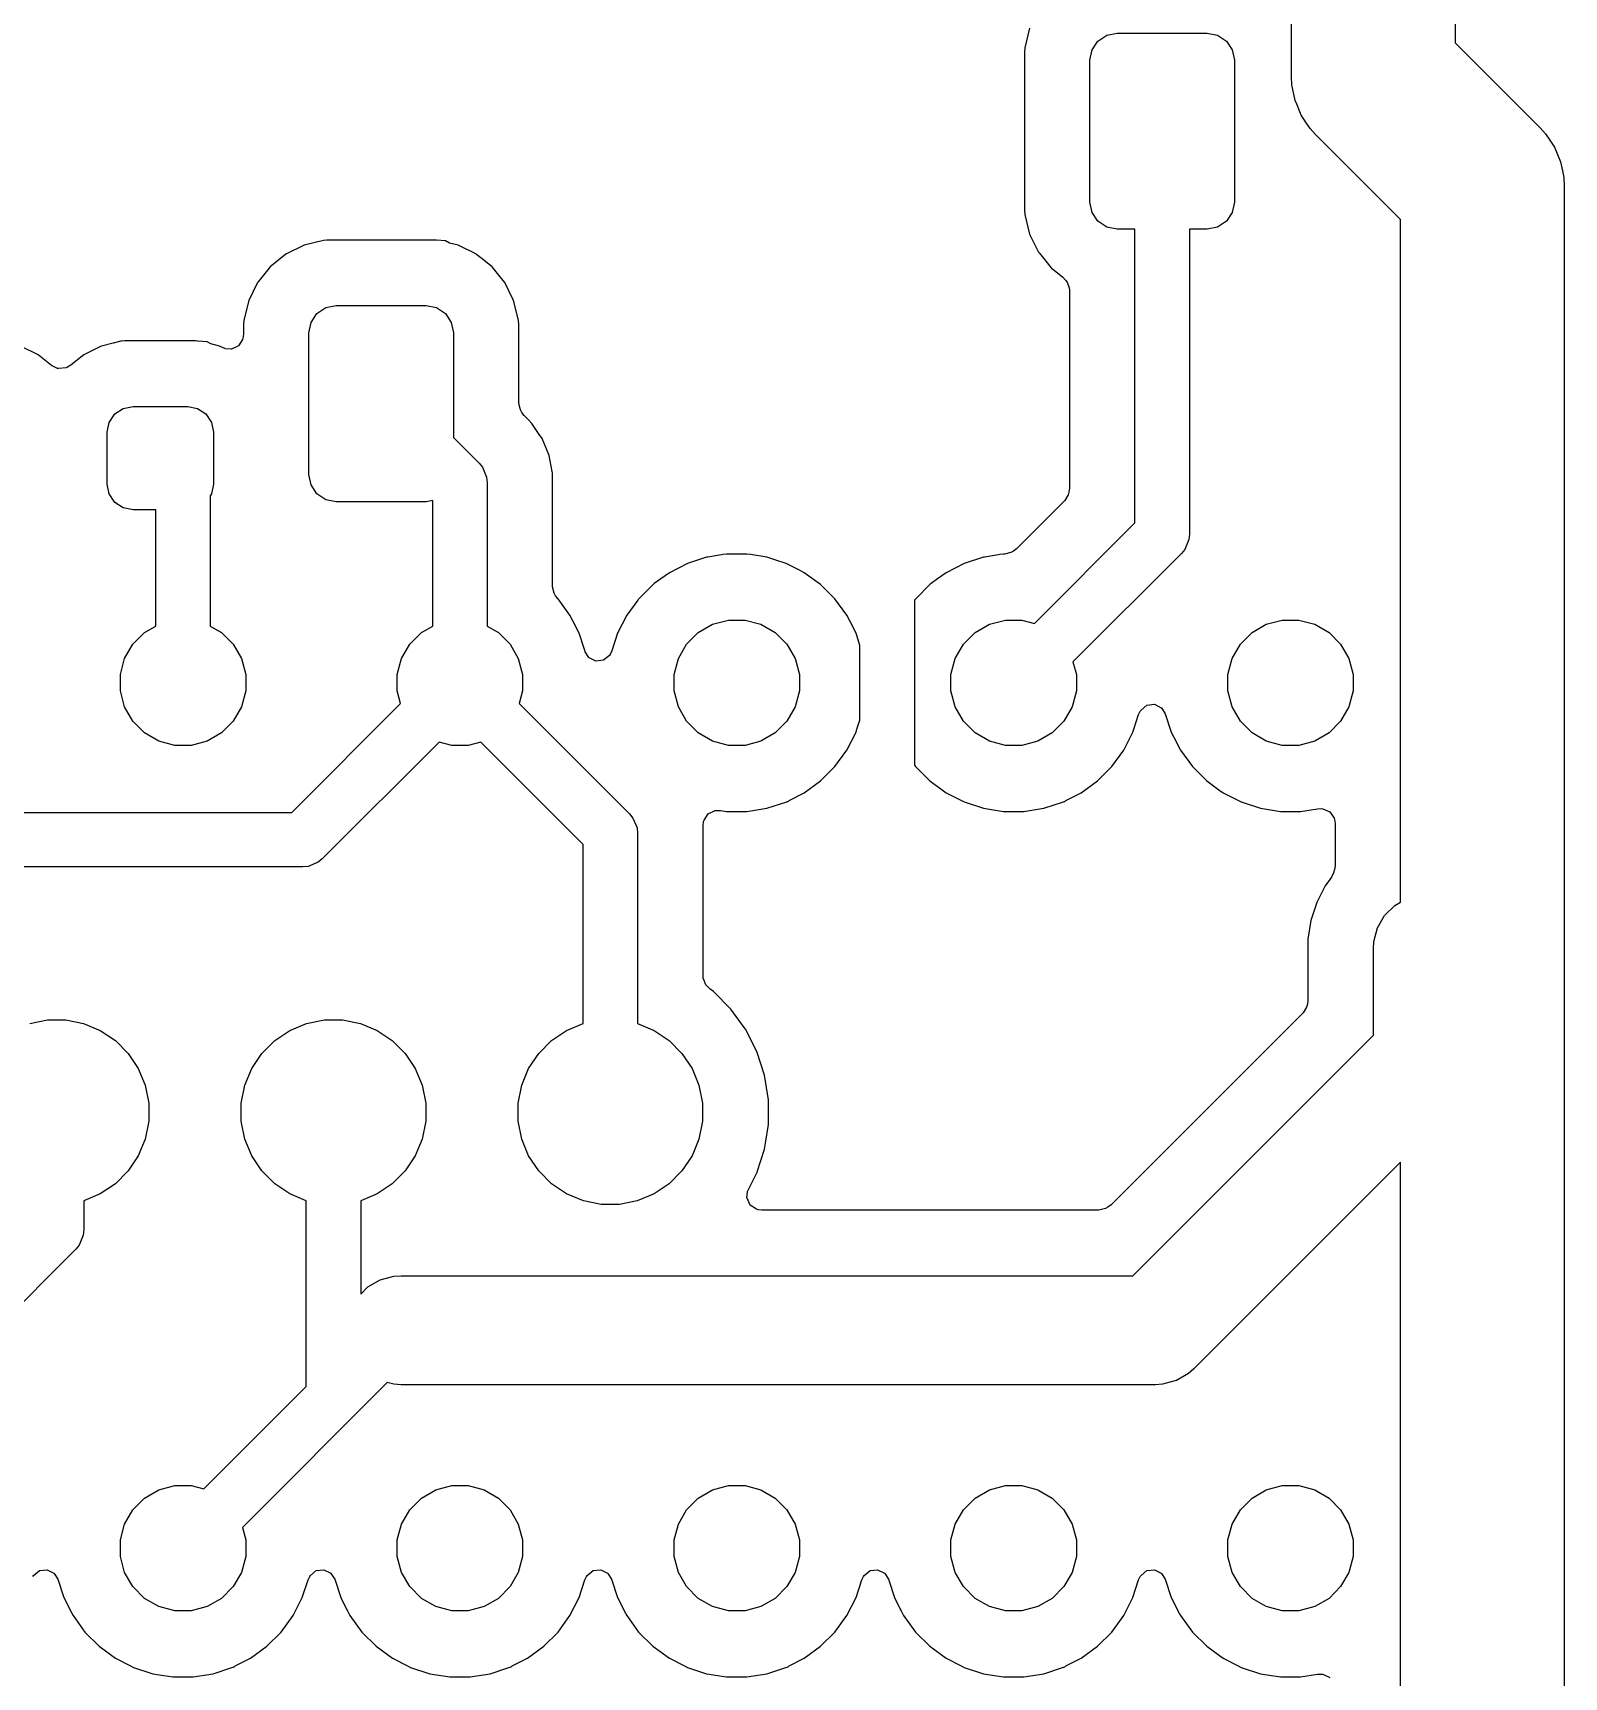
# Model space of a CAD drawing. Header units: inches. Extents: x 1.32 to 5.22, y -7.01 to -1.14.
# Drawn here: x 1.858 to 2.411, y -4.515 to -3.921 of the extents above; entities that cross this region are included whole.
import ezdxf

# ---------------------------------------------------------------- set-up
doc = ezdxf.new("R2010")
doc.units = ezdxf.units.IN
doc.header["$MEASUREMENT"] = 0
doc.layers.add('F.Cu', color=13, linetype='CONTINUOUS', true_color=0xc83434)

msp = doc.modelspace()

# ---------------------------------------------------------------- linework, layer by layer
at = {"layer": 'F.Cu', "linetype": 'CONTINUOUS'}
for p, q in [((2.31299, -3.93701), (2.31299, -3.3315)), ((2.37205, -3.3315), (2.37205, -3.92478)), ((2.21838, -3.91949), (2.21663, -3.92656)), ((2.24091, -3.92734), (2.24304, -3.92414)), ((2.24304, -3.92414), (2.24623, -3.92201)), ((2.24623, -3.92201), (2.25, -3.92126)), ((2.25, -3.92126), (2.28248, -3.92126)), ((2.28248, -3.92126), (2.28625, -3.92201)), ((2.28625, -3.92201), (2.28944, -3.92414)), ((2.28944, -3.92414), (2.29157, -3.92734)), ((2.37205, -3.92478), (2.40277, -3.9555)), ((2.21663, -3.92656), (2.21652, -3.92819)), ((2.21652, -3.92819), (2.21652, -3.98519)), ((2.24016, -3.9311), (2.24091, -3.92734)), ((2.24016, -3.98228), (2.24016, -3.9311)), ((2.29157, -3.92734), (2.29232, -3.9311)), ((2.29232, -3.9311), (2.29232, -3.98228)), ((2.31313, -3.9399), (2.31299, -3.93701)), ((2.31426, -3.94558), (2.31313, -3.9399)), ((2.31485, -3.94699), (2.31426, -3.94558)), ((2.31648, -3.95093), (2.31485, -3.94699)), ((2.31814, -3.95341), (2.31648, -3.95093)), ((2.31969, -3.95574), (2.31814, -3.95341)), ((2.32164, -3.95789), (2.31969, -3.95574)), ((2.35236, -3.98861), (2.32164, -3.95789)), ((2.40277, -3.9555), (2.40471, -3.95765)), ((2.40471, -3.95765), (2.40627, -3.95997)), ((2.40627, -3.95997), (2.40793, -3.96246)), ((2.40793, -3.96246), (2.40877, -3.96448)), ((2.40877, -3.96448), (2.41015, -3.96781)), ((2.41015, -3.96781), (2.41078, -3.971)), ((2.41078, -3.971), (2.41128, -3.97348)), ((2.41128, -3.97348), (2.41142, -3.97638)), ((2.41142, -3.97638), (2.41142, -4.27165)), ((2.24091, -3.98605), (2.24016, -3.98228)), ((2.29232, -3.98228), (2.29157, -3.98605)), ((2.21652, -3.98519), (2.21663, -3.98683)), ((2.21663, -3.98683), (2.21838, -3.9939)), ((2.24304, -3.98924), (2.24091, -3.98605)), ((2.24623, -3.99138), (2.24304, -3.98924)), ((2.28944, -3.98924), (2.28625, -3.99138)), ((2.29157, -3.98605), (2.28944, -3.98924)), ((2.35236, -4.23512), (2.35236, -3.98861)), ((1.96337, -3.99615), (1.9563, -3.99791)), ((1.96453, -3.99607), (1.96337, -3.99615)), ((1.96471, -3.99606), (1.96453, -3.99607)), ((1.96453, -3.99607), (1.96453, -3.99607)), ((1.965, -3.99604), (1.96471, -3.99606)), ((1.96471, -3.99606), (1.96471, -3.99606)), ((2.00331, -3.99604), (1.965, -3.99604)), ((2.00371, -3.99607), (2.00331, -3.99604)), ((2.00331, -3.99604), (2.00331, -3.99604)), ((2.00408, -3.9961), (2.00371, -3.99607)), ((2.00371, -3.99607), (2.00371, -3.99607)), ((2.00743, -3.99632), (2.00408, -3.9961)), ((2.00878, -3.99711), (2.00743, -3.99632)), ((2.21838, -3.9939), (2.21838, -3.9939)), ((2.21838, -3.9939), (2.22135, -3.99987)), ((2.25, -3.99213), (2.24623, -3.99138)), ((2.2564, -3.99213), (2.25, -3.99213)), ((2.2564, -4.09819), (2.2564, -3.99213)), ((2.28248, -3.99213), (2.27608, -3.99213)), ((2.27608, -3.99213), (2.27608, -4.10226)), ((2.28625, -3.99138), (2.28248, -3.99213)), ((1.94977, -4.00115), (1.9441, -4.00571)), ((1.95629, -3.99792), (1.94977, -4.00115)), ((1.9563, -3.99791), (1.95629, -3.99792)), ((1.9563, -3.99791), (1.9563, -3.99791)), ((2.01201, -3.99791), (2.00878, -3.99711)), ((2.01853, -4.00115), (2.01201, -3.99791)), ((2.01201, -3.99791), (2.01201, -3.99791)), ((2.01855, -4.00116), (2.01853, -4.00115)), ((2.01864, -4.00123), (2.01855, -4.00116)), ((2.01874, -4.00131), (2.01864, -4.00123)), ((2.01864, -4.00123), (2.01864, -4.00123)), ((2.02011, -4.00242), (2.01874, -4.00131)), ((2.02421, -4.00571), (2.02011, -4.00242)), ((2.02011, -4.00242), (2.02011, -4.00242)), ((2.22135, -3.99987), (2.22163, -4.00044)), ((2.22163, -4.00044), (2.2217, -4.00053)), ((2.2217, -4.00053), (2.2217, -4.00053)), ((2.2217, -4.00053), (2.22179, -4.00063)), ((2.22179, -4.00063), (2.22236, -4.00134)), ((2.22236, -4.00134), (2.22236, -4.00134)), ((2.22236, -4.00134), (2.22618, -4.0061)), ((1.9441, -4.00571), (1.93978, -4.01108)), ((1.9441, -4.00571), (1.9441, -4.00571)), ((2.02665, -4.00875), (2.02421, -4.00571)), ((2.02421, -4.00571), (2.02421, -4.00571)), ((2.22618, -4.0061), (2.22627, -4.00617)), ((2.22627, -4.00617), (2.22842, -4.0079)), ((2.22842, -4.0079), (2.23039, -4.00948)), ((1.93953, -4.01139), (1.9363, -4.01791)), ((1.93978, -4.01108), (1.93953, -4.01139)), ((2.02877, -4.01139), (2.02665, -4.00875)), ((2.03013, -4.01412), (2.02877, -4.01139)), ((2.02877, -4.01139), (2.02877, -4.01139)), ((2.03201, -4.01791), (2.03013, -4.01412)), ((2.23039, -4.00948), (2.23133, -4.01049)), ((2.23133, -4.01049), (2.23187, -4.01126)), ((2.23187, -4.01126), (2.23268, -4.01327)), ((2.23268, -4.01327), (2.23269, -4.01333)), ((2.23269, -4.01333), (2.23276, -4.01412)), ((2.23276, -4.01412), (2.23276, -4.08567)), ((1.9363, -4.01791), (1.93454, -4.02498)), ((1.9363, -4.01791), (1.9363, -4.01791)), ((1.96095, -4.02257), (1.96415, -4.02043)), ((1.96415, -4.02043), (1.96791, -4.01969)), ((1.96791, -4.01969), (2.00039, -4.01969)), ((2.00039, -4.01969), (2.00416, -4.02043)), ((2.00416, -4.02043), (2.00735, -4.02257)), ((2.03377, -4.02498), (2.03201, -4.01791)), ((1.93454, -4.02498), (1.93443, -4.02662)), ((1.95807, -4.02953), (1.95882, -4.02576)), ((1.95882, -4.02576), (1.96095, -4.02257)), ((2.00735, -4.02257), (2.00949, -4.02576)), ((2.00949, -4.02576), (2.01024, -4.02953)), ((2.03388, -4.02662), (2.03377, -4.02498)), ((1.93408, -4.03195), (1.93259, -4.03426)), ((1.93423, -4.03143), (1.93408, -4.03195)), ((1.93443, -4.03005), (1.93423, -4.03143)), ((1.93443, -4.02662), (1.93443, -4.03005)), ((1.95807, -4.08071), (1.95807, -4.02953)), ((2.01024, -4.02953), (2.01024, -4.06728)), ((2.03388, -4.05505), (2.03388, -4.02662)), ((2.03388, -4.02662), (2.03388, -4.02662)), ((1.86029, -4.03749), (1.85387, -4.0343)), ((1.86512, -4.04137), (1.86029, -4.03749)), ((1.86029, -4.03749), (1.86029, -4.03749)), ((1.86029, -4.03749), (1.86029, -4.03749)), ((1.87671, -4.03749), (1.87211, -4.04119)), ((1.88302, -4.03436), (1.87671, -4.03749)), ((1.87671, -4.03749), (1.87671, -4.03749)), ((1.87671, -4.03749), (1.87671, -4.03749)), ((1.88313, -4.03431), (1.88302, -4.03436)), ((1.88314, -4.0343), (1.88313, -4.03431)), ((1.88741, -4.03324), (1.88314, -4.0343)), ((1.88314, -4.0343), (1.88314, -4.0343)), ((1.89011, -4.03257), (1.88741, -4.03324)), ((1.89017, -4.03256), (1.89011, -4.03257)), ((1.89027, -4.03256), (1.89017, -4.03256)), ((1.89046, -4.03255), (1.89027, -4.03256)), ((1.89158, -4.03247), (1.89046, -4.03255)), ((1.89168, -4.03246), (1.89158, -4.03247)), ((1.89172, -4.03246), (1.89168, -4.03246)), ((1.91714, -4.03246), (1.89172, -4.03246)), ((1.91768, -4.0325), (1.91714, -4.03246)), ((1.91714, -4.03246), (1.91714, -4.03246)), ((1.91794, -4.03251), (1.91768, -4.0325)), ((1.91768, -4.0325), (1.91768, -4.0325)), ((1.92125, -4.03274), (1.91794, -4.03251)), ((1.92259, -4.03352), (1.92125, -4.03274)), ((1.92572, -4.0343), (1.92259, -4.03352)), ((1.92703, -4.03495), (1.92572, -4.0343)), ((1.92572, -4.0343), (1.92572, -4.0343)), ((1.92775, -4.03524), (1.92703, -4.03495)), ((1.9278, -4.03526), (1.92775, -4.03524)), ((1.92994, -4.03543), (1.9278, -4.03526)), ((1.93009, -4.03541), (1.92994, -4.03543)), ((1.93259, -4.03426), (1.93009, -4.03541)), ((1.93009, -4.03541), (1.93009, -4.03541)), ((1.86731, -4.04237), (1.86512, -4.04137)), ((1.86761, -4.04242), (1.86731, -4.04237)), ((1.87034, -4.04213), (1.86761, -4.04242)), ((1.87091, -4.0419), (1.87034, -4.04213)), ((1.87211, -4.04119), (1.87091, -4.0419)), ((1.89101, -4.05681), (1.89459, -4.0561)), ((1.89459, -4.0561), (1.91427, -4.0561)), ((1.91427, -4.0561), (1.91785, -4.05681)), ((2.03448, -4.05739), (2.03388, -4.05505)), ((1.88524, -4.06545), (1.88595, -4.06187)), ((1.88595, -4.06187), (1.88797, -4.05884)), ((1.88797, -4.05884), (1.89101, -4.05681)), ((1.91785, -4.05681), (1.92088, -4.05884)), ((1.92088, -4.05884), (1.92291, -4.06187)), ((1.92291, -4.06187), (1.92362, -4.06545)), ((2.03497, -4.0583), (2.03448, -4.05739)), ((2.0358, -4.05941), (2.03497, -4.0583)), ((2.03736, -4.06097), (2.0358, -4.05941)), ((2.03861, -4.06222), (2.03736, -4.06097)), ((1.88524, -4.08415), (1.88524, -4.06545)), ((1.92362, -4.06545), (1.92362, -4.08415)), ((2.01024, -4.06728), (2.01956, -4.0766)), ((2.03885, -4.06258), (2.03861, -4.06222)), ((2.04104, -4.06587), (2.03885, -4.06258)), ((2.04227, -4.0677), (2.04104, -4.06587)), ((2.0448, -4.0738), (2.04227, -4.0677)), ((2.04595, -4.07962), (2.0448, -4.0738)), ((2.01956, -4.0766), (2.02078, -4.07809)), ((2.02078, -4.07809), (2.02078, -4.07809)), ((2.02078, -4.07809), (2.02225, -4.08164)), ((2.04606, -4.08015), (2.04595, -4.07962)), ((1.88595, -4.08773), (1.88524, -4.08415)), ((1.92362, -4.08415), (1.92291, -4.08773)), ((1.95882, -4.08448), (1.95807, -4.08071)), ((1.96095, -4.08767), (1.95882, -4.08448)), ((2.02225, -4.08164), (2.02244, -4.08356)), ((2.02244, -4.08356), (2.02244, -4.13545)), ((2.04608, -4.08024), (2.04606, -4.08015)), ((2.04608, -4.08026), (2.04608, -4.08024)), ((2.04608, -4.12123), (2.04608, -4.08026)), ((2.23276, -4.08567), (2.23256, -4.08705)), ((1.88797, -4.09077), (1.88595, -4.08773)), ((1.89101, -4.09279), (1.88797, -4.09077)), ((1.92291, -4.08773), (1.92244, -4.08843)), ((1.92244, -4.08843), (1.92244, -4.13545)), ((1.96415, -4.0898), (1.96095, -4.08767)), ((1.96791, -4.09055), (1.96415, -4.0898)), ((2.00039, -4.09055), (1.96791, -4.09055)), ((2.00276, -4.09008), (2.00039, -4.09055)), ((2.00276, -4.13545), (2.00276, -4.09008)), ((2.23103, -4.09012), (2.21365, -4.1075)), ((2.23227, -4.08804), (2.23103, -4.09012)), ((2.23256, -4.08705), (2.23227, -4.08804)), ((1.89459, -4.0935), (1.89101, -4.09279)), ((1.90276, -4.0935), (1.89459, -4.0935)), ((1.90276, -4.13545), (1.90276, -4.0935)), ((2.22011, -4.13448), (2.2564, -4.09819)), ((2.27608, -4.10226), (2.27589, -4.10418)), ((2.1076, -4.10964), (2.10712, -4.10972)), ((2.10894, -4.10943), (2.1076, -4.10964)), ((2.11626, -4.10943), (2.10894, -4.10943)), ((2.1176, -4.10964), (2.11626, -4.10943)), ((2.12348, -4.11057), (2.1176, -4.10964)), ((2.1176, -4.10964), (2.1176, -4.10964)), ((2.2076, -4.10964), (2.20712, -4.10972)), ((2.20894, -4.10943), (2.2076, -4.10964)), ((2.20929, -4.10943), (2.20894, -4.10943)), ((2.21163, -4.10883), (2.20929, -4.10943)), ((2.21253, -4.10834), (2.21163, -4.10883)), ((2.21365, -4.1075), (2.21253, -4.10834)), ((2.2732, -4.10922), (2.23402, -4.1484)), ((2.27442, -4.10773), (2.2732, -4.10922)), ((2.27589, -4.10418), (2.27442, -4.10773)), ((2.27442, -4.10773), (2.27442, -4.10773)), ((2.09476, -4.11283), (2.08824, -4.11616)), ((2.10171, -4.11057), (2.09476, -4.11283)), ((2.10209, -4.11051), (2.10171, -4.11057)), ((2.10712, -4.10972), (2.10209, -4.11051)), ((2.10209, -4.11051), (2.10209, -4.11051)), ((2.10209, -4.11051), (2.10209, -4.11051)), ((2.12669, -4.11162), (2.12348, -4.11057)), ((2.13044, -4.11283), (2.12669, -4.11162)), ((2.13529, -4.1153), (2.13044, -4.11283)), ((2.13696, -4.11616), (2.13529, -4.1153)), ((2.19476, -4.11283), (2.18824, -4.11616)), ((2.20171, -4.11057), (2.19476, -4.11283)), ((2.20209, -4.11051), (2.20171, -4.11057)), ((2.20712, -4.10972), (2.20209, -4.11051)), ((2.20209, -4.11051), (2.20209, -4.11051)), ((2.20209, -4.11051), (2.20209, -4.11051)), ((2.04668, -4.12357), (2.04608, -4.12123)), ((2.0825, -4.12028), (2.07697, -4.12581)), ((2.08279, -4.12012), (2.0825, -4.12028)), ((2.08513, -4.11842), (2.08279, -4.12012)), ((2.08824, -4.11616), (2.08513, -4.11842)), ((2.08513, -4.11842), (2.08513, -4.11842)), ((2.08824, -4.11616), (2.08824, -4.11616)), ((2.14288, -4.12046), (2.13696, -4.11616)), ((2.14805, -4.12563), (2.14288, -4.12046)), ((2.1825, -4.12028), (2.17697, -4.12581)), ((2.18279, -4.12012), (2.1825, -4.12028)), ((2.18513, -4.11842), (2.18279, -4.12012)), ((2.18824, -4.11616), (2.18513, -4.11842)), ((2.18513, -4.11842), (2.18513, -4.11842)), ((2.18824, -4.11616), (2.18824, -4.11616)), ((2.04718, -4.12448), (2.04668, -4.12357)), ((2.04793, -4.12548), (2.04718, -4.12448)), ((2.04797, -4.12553), (2.04792, -4.12548)), ((2.04792, -4.12548), (2.04793, -4.12548)), ((2.04801, -4.12559), (2.04797, -4.12553)), ((2.04805, -4.12563), (2.04801, -4.12559)), ((2.05235, -4.13155), (2.04805, -4.12563)), ((2.07681, -4.1261), (2.07285, -4.13155)), ((2.07697, -4.12581), (2.07681, -4.1261)), ((2.15235, -4.13155), (2.14805, -4.12563)), ((2.17681, -4.1261), (2.17677, -4.12615)), ((2.17677, -4.12615), (2.17677, -4.18566)), ((2.17697, -4.12581), (2.17681, -4.1261)), ((2.05352, -4.13385), (2.05235, -4.13155)), ((2.07285, -4.13155), (2.06953, -4.13806)), ((2.10386, -4.13481), (2.10962, -4.13327)), ((2.10962, -4.13327), (2.11558, -4.13327)), ((2.11558, -4.13327), (2.12134, -4.13481)), ((2.15352, -4.13385), (2.15235, -4.13155)), ((2.20386, -4.13481), (2.20962, -4.13327)), ((2.20962, -4.13327), (2.21558, -4.13327)), ((2.21558, -4.13327), (2.22011, -4.13448)), ((2.30386, -4.13481), (2.30962, -4.13327)), ((2.30962, -4.13327), (2.31558, -4.13327)), ((2.31558, -4.13327), (2.32134, -4.13481)), ((1.89448, -4.142), (1.8987, -4.13779)), ((1.8987, -4.13779), (1.90276, -4.13545)), ((1.92244, -4.13545), (1.9265, -4.13779)), ((1.9265, -4.13779), (1.93071, -4.142)), ((1.99448, -4.142), (1.9987, -4.13779)), ((1.9987, -4.13779), (2.00276, -4.13545)), ((2.02244, -4.13545), (2.0265, -4.13779)), ((2.0265, -4.13779), (2.03071, -4.142)), ((2.05567, -4.13806), (2.05352, -4.13385)), ((2.05756, -4.1439), (2.05567, -4.13806)), ((2.06953, -4.13806), (2.06746, -4.14443)), ((2.06953, -4.13806), (2.06953, -4.13806)), ((2.09448, -4.142), (2.0987, -4.13779)), ((2.0987, -4.13779), (2.10386, -4.13481)), ((2.12134, -4.13481), (2.1265, -4.13779)), ((2.1265, -4.13779), (2.13071, -4.142)), ((2.15567, -4.13806), (2.15352, -4.13385)), ((2.15709, -4.14243), (2.15567, -4.13806)), ((2.19448, -4.142), (2.1987, -4.13779)), ((2.1987, -4.13779), (2.20386, -4.13481)), ((2.29448, -4.142), (2.2987, -4.13779)), ((2.2987, -4.13779), (2.30386, -4.13481)), ((2.32134, -4.13481), (2.3265, -4.13779)), ((2.3265, -4.13779), (2.33071, -4.142)), ((1.8915, -4.14717), (1.89448, -4.142)), ((1.93071, -4.142), (1.93369, -4.14717)), ((1.9915, -4.14717), (1.99448, -4.142)), ((2.03071, -4.142), (2.03369, -4.14717)), ((2.05783, -4.14472), (2.05756, -4.1439)), ((2.05917, -4.1468), (2.05783, -4.14472)), ((2.06746, -4.14443), (2.06685, -4.14568)), ((2.0915, -4.14717), (2.09448, -4.142)), ((2.13071, -4.142), (2.13369, -4.14717)), ((2.15709, -4.16939), (2.15709, -4.14243)), ((2.1915, -4.14717), (2.19448, -4.142)), ((2.2915, -4.14717), (2.29448, -4.142)), ((2.33071, -4.142), (2.33369, -4.14717)), ((1.88996, -4.15292), (1.8915, -4.14717)), ((1.93369, -4.14717), (1.93524, -4.15292)), ((1.98996, -4.15292), (1.9915, -4.14717)), ((2.03369, -4.14717), (2.03524, -4.15292)), ((2.05926, -4.14689), (2.05917, -4.1468)), ((2.06173, -4.1481), (2.05926, -4.14689)), ((2.06446, -4.14779), (2.06173, -4.1481)), ((2.06659, -4.14605), (2.06446, -4.14779)), ((2.06685, -4.14568), (2.06659, -4.14605)), ((2.08996, -4.15292), (2.0915, -4.14717)), ((2.13369, -4.14717), (2.13524, -4.15292)), ((2.18996, -4.15292), (2.1915, -4.14717)), ((2.23402, -4.1484), (2.23524, -4.15292)), ((2.28996, -4.15292), (2.2915, -4.14717)), ((2.33369, -4.14717), (2.33524, -4.15292)), ((1.88996, -4.15889), (1.88996, -4.15292)), ((1.93524, -4.15292), (1.93524, -4.15889)), ((1.98996, -4.15889), (1.98996, -4.15292)), ((2.03524, -4.15292), (2.03524, -4.15889)), ((2.08996, -4.15889), (2.08996, -4.15292)), ((2.13524, -4.15292), (2.13524, -4.15889)), ((2.18996, -4.15889), (2.18996, -4.15292)), ((2.23524, -4.15292), (2.23524, -4.15889)), ((2.28996, -4.15889), (2.28996, -4.15292)), ((2.33524, -4.15292), (2.33524, -4.15889)), ((1.8915, -4.16464), (1.88996, -4.15889)), ((1.93524, -4.15889), (1.93369, -4.16464)), ((1.99117, -4.16341), (1.98996, -4.15889)), ((2.03524, -4.15889), (2.03402, -4.16341)), ((2.0915, -4.16464), (2.08996, -4.15889)), ((2.13524, -4.15889), (2.13369, -4.16464)), ((2.1915, -4.16464), (2.18996, -4.15889)), ((2.23524, -4.15889), (2.23369, -4.16464)), ((2.2915, -4.16464), (2.28996, -4.15889)), ((2.33524, -4.15889), (2.33369, -4.16464)), ((1.89448, -4.16981), (1.8915, -4.16464)), ((1.93369, -4.16464), (1.93071, -4.16981)), ((1.95183, -4.20276), (1.99117, -4.16341)), ((2.03402, -4.16341), (2.07389, -4.20328)), ((2.09448, -4.16981), (2.0915, -4.16464)), ((2.13369, -4.16464), (2.13071, -4.16981)), ((2.19448, -4.16981), (2.1915, -4.16464)), ((2.23369, -4.16464), (2.23071, -4.16981)), ((2.256, -4.17272), (2.25774, -4.16738)), ((2.25774, -4.16738), (2.25835, -4.16613)), ((2.25835, -4.16613), (2.2586, -4.16576)), ((2.2586, -4.16576), (2.26073, -4.16402)), ((2.26073, -4.16402), (2.26347, -4.16371)), ((2.26347, -4.16371), (2.26593, -4.16492)), ((2.26593, -4.16492), (2.26602, -4.16501)), ((2.26602, -4.16501), (2.26737, -4.16709)), ((2.26737, -4.16709), (2.26953, -4.17375)), ((2.29448, -4.16981), (2.2915, -4.16464)), ((2.33369, -4.16464), (2.33071, -4.16981)), ((1.8987, -4.17402), (1.89448, -4.16981)), ((1.90386, -4.177), (1.8987, -4.17402)), ((1.9265, -4.17402), (1.92134, -4.177)), ((1.93071, -4.16981), (1.9265, -4.17402)), ((2.0987, -4.17402), (2.09448, -4.16981)), ((2.10386, -4.177), (2.0987, -4.17402)), ((2.1265, -4.17402), (2.12134, -4.177)), ((2.13071, -4.16981), (2.1265, -4.17402)), ((2.15235, -4.18026), (2.15567, -4.17375)), ((2.15567, -4.17375), (2.156, -4.17272)), ((2.156, -4.17272), (2.15709, -4.16939)), ((2.1987, -4.17402), (2.19448, -4.16981)), ((2.20386, -4.177), (2.1987, -4.17402)), ((2.2265, -4.17402), (2.22134, -4.177)), ((2.23071, -4.16981), (2.2265, -4.17402)), ((2.25235, -4.18026), (2.25567, -4.17375)), ((2.25567, -4.17375), (2.256, -4.17272)), ((2.26953, -4.17375), (2.26953, -4.17375)), ((2.26953, -4.17375), (2.27161, -4.17783)), ((2.2987, -4.17402), (2.29448, -4.16981)), ((2.30386, -4.177), (2.2987, -4.17402)), ((2.3265, -4.17402), (2.32134, -4.177)), ((2.33071, -4.16981), (2.3265, -4.17402)), ((1.90962, -4.17854), (1.90386, -4.177)), ((1.91558, -4.17854), (1.90962, -4.17854)), ((1.92134, -4.177), (1.91558, -4.17854)), ((2.00509, -4.17733), (1.96287, -4.21956)), ((2.00962, -4.17854), (2.00509, -4.17733)), ((2.01558, -4.17854), (2.00962, -4.17854)), ((2.02011, -4.17733), (2.01558, -4.17854)), ((2.05709, -4.21431), (2.02011, -4.17733)), ((2.10962, -4.17854), (2.10386, -4.177)), ((2.11558, -4.17854), (2.10962, -4.17854)), ((2.12134, -4.177), (2.11558, -4.17854)), ((2.14805, -4.18618), (2.15235, -4.18026)), ((2.20962, -4.17854), (2.20386, -4.177)), ((2.21558, -4.17854), (2.20962, -4.17854)), ((2.22134, -4.177), (2.21558, -4.17854)), ((2.24805, -4.18618), (2.25235, -4.18026)), ((2.27161, -4.17783), (2.27203, -4.17865)), ((2.27203, -4.17865), (2.27285, -4.18026)), ((2.27285, -4.18026), (2.27715, -4.18618)), ((2.30962, -4.17854), (2.30386, -4.177)), ((2.31558, -4.17854), (2.30962, -4.17854)), ((2.32134, -4.177), (2.31558, -4.17854)), ((2.14288, -4.19136), (2.14805, -4.18618)), ((2.17677, -4.18566), (2.17715, -4.18618)), ((2.17715, -4.18618), (2.18232, -4.19136)), ((2.24288, -4.19136), (2.24805, -4.18618)), ((2.27715, -4.18618), (2.28232, -4.19136)), ((2.13696, -4.19566), (2.14288, -4.19136)), ((2.18232, -4.19136), (2.18676, -4.19458)), ((2.23696, -4.19566), (2.24288, -4.19136)), ((2.28232, -4.19136), (2.28676, -4.19458)), ((2.13112, -4.19876), (2.13148, -4.19844)), ((2.13148, -4.19844), (2.13696, -4.19566)), ((2.18676, -4.19458), (2.18824, -4.19566)), ((2.18824, -4.19566), (2.19044, -4.19678)), ((2.19044, -4.19678), (2.19476, -4.19898)), ((2.23112, -4.19876), (2.23148, -4.19844)), ((2.23148, -4.19844), (2.23696, -4.19566)), ((2.28676, -4.19458), (2.28824, -4.19566)), ((2.28824, -4.19566), (2.29044, -4.19678)), ((2.29044, -4.19678), (2.29476, -4.19898)), ((1.51713, -4.20276), (1.95183, -4.20276)), ((2.07389, -4.20328), (2.07511, -4.20477)), ((2.10077, -4.20555), (2.10225, -4.20324)), ((2.10225, -4.20324), (2.10475, -4.20209)), ((2.10475, -4.20209), (2.10497, -4.20206)), ((2.10497, -4.20206), (2.10526, -4.20202)), ((2.10526, -4.20202), (2.10672, -4.20203)), ((2.10672, -4.20203), (2.10894, -4.20238)), ((2.10894, -4.20238), (2.10894, -4.20238)), ((2.10894, -4.20238), (2.11626, -4.20238)), ((2.11626, -4.20238), (2.12348, -4.20124)), ((2.11626, -4.20238), (2.11626, -4.20238)), ((2.12348, -4.20124), (2.12349, -4.20123)), ((2.12348, -4.20124), (2.12348, -4.20124)), ((2.12348, -4.20124), (2.12348, -4.20124)), ((2.12349, -4.20123), (2.13026, -4.19904)), ((2.13026, -4.19904), (2.13063, -4.19893)), ((2.13063, -4.19893), (2.1308, -4.19886)), ((2.13063, -4.19893), (2.13063, -4.19893)), ((2.1308, -4.19886), (2.13112, -4.19876)), ((2.19476, -4.19898), (2.19476, -4.19898)), ((2.19476, -4.19898), (2.2017, -4.20123)), ((2.2017, -4.20123), (2.20171, -4.20124)), ((2.20171, -4.20124), (2.20172, -4.20124)), ((2.20172, -4.20124), (2.20172, -4.20124)), ((2.20172, -4.20124), (2.20894, -4.20238)), ((2.20894, -4.20238), (2.20894, -4.20238)), ((2.20894, -4.20238), (2.21626, -4.20238)), ((2.21626, -4.20238), (2.22348, -4.20124)), ((2.21626, -4.20238), (2.21626, -4.20238)), ((2.22348, -4.20124), (2.22349, -4.20123)), ((2.22348, -4.20124), (2.22348, -4.20124)), ((2.22348, -4.20124), (2.22348, -4.20124)), ((2.22349, -4.20123), (2.23026, -4.19904)), ((2.23026, -4.19904), (2.23063, -4.19893)), ((2.23063, -4.19893), (2.2308, -4.19886)), ((2.23063, -4.19893), (2.23063, -4.19893)), ((2.2308, -4.19886), (2.23112, -4.19876)), ((2.29476, -4.19898), (2.29476, -4.19898)), ((2.29476, -4.19898), (2.3017, -4.20123)), ((2.3017, -4.20123), (2.30171, -4.20124)), ((2.30171, -4.20124), (2.30172, -4.20124)), ((2.30172, -4.20124), (2.30172, -4.20124)), ((2.30172, -4.20124), (2.30894, -4.20238)), ((2.30894, -4.20238), (2.30894, -4.20238)), ((2.30894, -4.20238), (2.31626, -4.20238)), ((2.31626, -4.20238), (2.32238, -4.20141)), ((2.31626, -4.20238), (2.31626, -4.20238)), ((2.32238, -4.20141), (2.32377, -4.20139)), ((2.32377, -4.20139), (2.32431, -4.20146)), ((2.32431, -4.20146), (2.32683, -4.20257)), ((2.32683, -4.20257), (2.32835, -4.20486)), ((2.07511, -4.20477), (2.07658, -4.20832)), ((2.07658, -4.20832), (2.07658, -4.20832)), ((2.07658, -4.20832), (2.07677, -4.21024)), ((2.07677, -4.21024), (2.07677, -4.23228)), ((2.10041, -4.20745), (2.10061, -4.20607)), ((2.10041, -4.26182), (2.10041, -4.20745)), ((2.10061, -4.20607), (2.10077, -4.20555)), ((2.32835, -4.20486), (2.3285, -4.20535)), ((2.3285, -4.20535), (2.32872, -4.20679)), ((2.32872, -4.20679), (2.32872, -4.22206)), ((2.05709, -4.23228), (2.05709, -4.21431)), ((1.95591, -4.22244), (1.5212, -4.22244)), ((1.95783, -4.22225), (1.95591, -4.22244)), ((1.96137, -4.22078), (1.95783, -4.22225)), ((1.96287, -4.21956), (1.96137, -4.22078)), ((1.96137, -4.22078), (1.96137, -4.22078)), ((2.32872, -4.22206), (2.32852, -4.22343)), ((2.32683, -4.22694), (2.32515, -4.22926)), ((2.32744, -4.2261), (2.32683, -4.22694)), ((2.32683, -4.22694), (2.32683, -4.22694)), ((2.32818, -4.22461), (2.32744, -4.2261)), ((2.32852, -4.22343), (2.32818, -4.22461)), ((2.05709, -4.27905), (2.05709, -4.23228)), ((2.07677, -4.23228), (2.07677, -4.27905)), ((2.32515, -4.22926), (2.32205, -4.23534)), ((2.32515, -4.22926), (2.32515, -4.22926)), ((2.32205, -4.23534), (2.31994, -4.24182)), ((2.34402, -4.24444), (2.34659, -4.23998)), ((2.34659, -4.23998), (2.35022, -4.23635)), ((2.35022, -4.23635), (2.35236, -4.23512)), ((2.31994, -4.24182), (2.31888, -4.24856)), ((2.34269, -4.2494), (2.34402, -4.24444)), ((2.31888, -4.24856), (2.31888, -4.27067)), ((2.34252, -4.25197), (2.34269, -4.2494)), ((2.34252, -4.28318), (2.34252, -4.25197)), ((2.1005, -4.26272), (2.10041, -4.26182)), ((2.10053, -4.2629), (2.1005, -4.26272)), ((2.10146, -4.26498), (2.10053, -4.2629)), ((2.10197, -4.26564), (2.10146, -4.26498)), ((2.102, -4.26567), (2.10197, -4.26564)), ((2.10299, -4.26664), (2.102, -4.26567)), ((2.10413, -4.26747), (2.10299, -4.26664)), ((2.11049, -4.27382), (2.10413, -4.26747)), ((2.10413, -4.26747), (2.10413, -4.26747)), ((2.11565, -4.28093), (2.11049, -4.27382)), ((2.31716, -4.27511), (2.24776, -4.34451)), ((2.31839, -4.27304), (2.31716, -4.27511)), ((2.31868, -4.27204), (2.31839, -4.27304)), ((2.31888, -4.27067), (2.31868, -4.27204)), ((2.41142, -4.27165), (2.41142, -4.80315)), ((1.85721, -4.279), (1.86365, -4.27772)), ((1.86365, -4.27772), (1.87021, -4.27772)), ((1.87021, -4.27772), (1.87664, -4.279)), ((1.87664, -4.279), (1.8827, -4.28151)), ((1.8827, -4.28151), (1.88816, -4.28516)), ((1.9457, -4.28516), (1.95115, -4.28151)), ((1.95115, -4.28151), (1.95721, -4.279)), ((1.95721, -4.279), (1.96365, -4.27772)), ((1.96365, -4.27772), (1.97021, -4.27772)), ((1.97021, -4.27772), (1.97664, -4.279)), ((1.97664, -4.279), (1.9827, -4.28151)), ((1.9827, -4.28151), (1.98816, -4.28516)), ((2.0457, -4.28516), (2.05115, -4.28151)), ((2.05115, -4.28151), (2.05709, -4.27905)), ((2.07677, -4.27905), (2.0827, -4.28151)), ((2.0827, -4.28151), (2.08816, -4.28516)), ((2.11577, -4.28109), (2.11565, -4.28093)), ((2.11985, -4.2891), (2.11577, -4.28109)), ((1.88816, -4.28516), (1.8928, -4.28979)), ((1.94106, -4.28979), (1.9457, -4.28516)), ((1.98816, -4.28516), (1.9928, -4.28979)), ((2.04106, -4.28979), (2.0457, -4.28516)), ((2.08816, -4.28516), (2.0928, -4.28979)), ((2.25563, -4.37008), (2.34252, -4.28318)), ((1.8928, -4.28979), (1.89644, -4.29525)), ((1.93742, -4.29525), (1.94106, -4.28979)), ((1.9928, -4.28979), (1.99644, -4.29525)), ((2.03742, -4.29525), (2.04106, -4.28979)), ((2.0928, -4.28979), (2.09644, -4.29525)), ((2.12263, -4.29765), (2.11985, -4.2891)), ((1.89644, -4.29525), (1.89895, -4.30131)), ((1.93491, -4.30131), (1.93742, -4.29525)), ((1.99644, -4.29525), (1.99895, -4.30131)), ((2.03491, -4.30131), (2.03742, -4.29525)), ((2.09644, -4.29525), (2.09895, -4.30131)), ((2.12404, -4.30653), (2.12263, -4.29765)), ((1.89895, -4.30131), (1.90023, -4.30774)), ((1.93363, -4.30774), (1.93491, -4.30131)), ((1.99895, -4.30131), (2.00023, -4.30774)), ((2.03363, -4.30774), (2.03491, -4.30131)), ((2.09895, -4.30131), (2.10023, -4.30774)), ((1.90023, -4.30774), (1.90023, -4.3143)), ((1.93363, -4.3143), (1.93363, -4.30774)), ((2.00023, -4.30774), (2.00023, -4.3143)), ((2.03363, -4.3143), (2.03363, -4.30774)), ((2.10023, -4.30774), (2.10023, -4.3143)), ((2.12404, -4.31552), (2.12404, -4.30653)), ((1.90023, -4.3143), (1.89895, -4.32074)), ((1.93491, -4.32074), (1.93363, -4.3143)), ((2.00023, -4.3143), (1.99895, -4.32074)), ((2.03491, -4.32074), (2.03363, -4.3143)), ((2.10023, -4.3143), (2.09895, -4.32074)), ((2.12298, -4.32221), (2.12404, -4.31552)), ((1.89895, -4.32074), (1.89644, -4.3268)), ((1.93742, -4.3268), (1.93491, -4.32074)), ((1.99895, -4.32074), (1.99644, -4.3268)), ((2.03742, -4.3268), (2.03491, -4.32074)), ((2.09895, -4.32074), (2.09644, -4.3268)), ((2.12263, -4.3244), (2.12298, -4.32221)), ((1.89644, -4.3268), (1.8928, -4.33225)), ((1.94106, -4.33225), (1.93742, -4.3268)), ((1.99644, -4.3268), (1.9928, -4.33225)), ((2.04106, -4.33225), (2.03742, -4.3268)), ((2.09644, -4.3268), (2.0928, -4.33225)), ((2.11998, -4.33255), (2.12263, -4.3244)), ((2.35236, -4.32902), (2.2777, -4.40368)), ((2.35236, -4.80315), (2.35236, -4.32902)), ((1.8928, -4.33225), (1.88816, -4.33689)), ((1.9457, -4.33689), (1.94106, -4.33225)), ((1.9928, -4.33225), (1.98816, -4.33689)), ((2.0457, -4.33689), (2.04106, -4.33225)), ((2.0928, -4.33225), (2.08816, -4.33689)), ((2.11678, -4.33898), (2.11972, -4.3332)), ((2.11972, -4.3332), (2.11976, -4.33314)), ((2.11976, -4.33314), (2.11983, -4.33299)), ((2.11983, -4.33299), (2.11987, -4.33291)), ((2.11987, -4.33291), (2.11991, -4.33276)), ((2.11991, -4.33276), (2.11998, -4.33255)), ((1.8827, -4.34054), (1.87677, -4.34299)), ((1.88816, -4.33689), (1.8827, -4.34054)), ((1.95115, -4.34054), (1.9457, -4.33689)), ((1.95709, -4.34299), (1.95115, -4.34054)), ((1.9827, -4.34054), (1.97677, -4.34299)), ((1.98816, -4.33689), (1.9827, -4.34054)), ((2.05115, -4.34054), (2.0457, -4.33689)), ((2.05721, -4.34305), (2.05115, -4.34054)), ((2.0827, -4.34054), (2.07664, -4.34305)), ((2.08816, -4.33689), (2.0827, -4.34054)), ((2.11627, -4.34197), (2.11645, -4.3398)), ((2.11645, -4.3398), (2.11647, -4.33972)), ((2.11647, -4.33972), (2.11678, -4.33898)), ((1.87677, -4.34299), (1.87677, -4.35354)), ((1.95709, -4.4101), (1.95709, -4.34299)), ((1.97677, -4.34299), (1.97677, -4.37673)), ((2.06365, -4.34433), (2.05721, -4.34305)), ((2.07021, -4.34433), (2.06365, -4.34433)), ((2.07664, -4.34305), (2.07021, -4.34433)), ((2.11629, -4.3421), (2.11627, -4.34197)), ((2.11743, -4.3446), (2.11629, -4.3421)), ((2.11975, -4.34609), (2.11743, -4.3446)), ((2.12027, -4.34624), (2.11975, -4.34609)), ((2.12165, -4.34644), (2.12027, -4.34624)), ((2.2434, -4.34644), (2.12165, -4.34644)), ((2.24574, -4.34584), (2.2434, -4.34644)), ((2.24665, -4.34534), (2.24574, -4.34584)), ((2.24776, -4.34451), (2.24665, -4.34534)), ((1.87511, -4.35901), (1.87389, -4.3605)), ((1.87658, -4.35546), (1.87511, -4.35901)), ((1.87511, -4.35901), (1.87511, -4.35901)), ((1.87677, -4.35354), (1.87658, -4.35546)), ((1.87389, -4.3605), (1.83767, -4.39672)), ((1.98381, -4.37158), (1.98877, -4.37025)), ((1.98877, -4.37025), (1.99134, -4.37008)), ((1.99134, -4.37008), (2.25563, -4.37008)), ((1.97677, -4.37673), (1.97936, -4.37415)), ((1.97936, -4.37415), (1.98381, -4.37158)), ((2.27576, -4.40538), (2.27139, -4.40791)), ((2.2777, -4.40368), (2.27576, -4.40538)), ((2.27576, -4.40538), (2.27576, -4.40538)), ((1.92011, -4.44708), (1.95709, -4.4101)), ((1.98638, -4.40864), (1.93402, -4.461)), ((1.98877, -4.40928), (1.98638, -4.40864)), ((1.99134, -4.40945), (1.98877, -4.40928)), ((2.26378, -4.40945), (1.99134, -4.40945)), ((2.26635, -4.40928), (2.26378, -4.40945)), ((2.27131, -4.40795), (2.26635, -4.40928)), ((2.26635, -4.40928), (2.26635, -4.40928)), ((2.27139, -4.40791), (2.27131, -4.40795)), ((1.8987, -4.45039), (1.90386, -4.44741)), ((1.90386, -4.44741), (1.90962, -4.44586)), ((1.90962, -4.44586), (1.91558, -4.44586)), ((1.91558, -4.44586), (1.92011, -4.44708)), ((1.9987, -4.45039), (2.00386, -4.44741)), ((2.00386, -4.44741), (2.00962, -4.44586)), ((2.00962, -4.44586), (2.01558, -4.44586)), ((2.01558, -4.44586), (2.02134, -4.44741)), ((2.02134, -4.44741), (2.0265, -4.45039)), ((2.0987, -4.45039), (2.10386, -4.44741)), ((2.10386, -4.44741), (2.10962, -4.44586)), ((2.10962, -4.44586), (2.11558, -4.44586)), ((2.11558, -4.44586), (2.12134, -4.44741)), ((2.12134, -4.44741), (2.1265, -4.45039)), ((2.1987, -4.45039), (2.20386, -4.44741)), ((2.20386, -4.44741), (2.20962, -4.44586)), ((2.20962, -4.44586), (2.21558, -4.44586)), ((2.21558, -4.44586), (2.22134, -4.44741)), ((2.22134, -4.44741), (2.2265, -4.45039)), ((2.2987, -4.45039), (2.30386, -4.44741)), ((2.30386, -4.44741), (2.30962, -4.44586)), ((2.30962, -4.44586), (2.31558, -4.44586)), ((2.31558, -4.44586), (2.32134, -4.44741)), ((2.32134, -4.44741), (2.3265, -4.45039)), ((1.89448, -4.4546), (1.8987, -4.45039)), ((1.99448, -4.4546), (1.9987, -4.45039)), ((2.0265, -4.45039), (2.03071, -4.4546)), ((2.09448, -4.4546), (2.0987, -4.45039)), ((2.1265, -4.45039), (2.13071, -4.4546)), ((2.19448, -4.4546), (2.1987, -4.45039)), ((2.2265, -4.45039), (2.23071, -4.4546)), ((2.29448, -4.4546), (2.2987, -4.45039)), ((2.3265, -4.45039), (2.33071, -4.4546)), ((1.88996, -4.46552), (1.8915, -4.45977)), ((1.8915, -4.45977), (1.89448, -4.4546)), ((1.98996, -4.46552), (1.9915, -4.45977)), ((1.9915, -4.45977), (1.99448, -4.4546)), ((2.03071, -4.4546), (2.03369, -4.45977)), ((2.03369, -4.45977), (2.03524, -4.46552)), ((2.08996, -4.46552), (2.0915, -4.45977)), ((2.0915, -4.45977), (2.09448, -4.4546)), ((2.13071, -4.4546), (2.13369, -4.45977)), ((2.13369, -4.45977), (2.13524, -4.46552)), ((2.18996, -4.46552), (2.1915, -4.45977)), ((2.1915, -4.45977), (2.19448, -4.4546)), ((2.23071, -4.4546), (2.23369, -4.45977)), ((2.23369, -4.45977), (2.23524, -4.46552)), ((2.28996, -4.46552), (2.2915, -4.45977)), ((2.2915, -4.45977), (2.29448, -4.4546)), ((2.33071, -4.4546), (2.33369, -4.45977)), ((2.33369, -4.45977), (2.33524, -4.46552)), ((1.88996, -4.47148), (1.88996, -4.46552)), ((1.93402, -4.461), (1.93524, -4.46552)), ((1.93524, -4.46552), (1.93524, -4.47148)), ((1.98996, -4.47148), (1.98996, -4.46552)), ((2.03524, -4.46552), (2.03524, -4.47148)), ((2.08996, -4.47148), (2.08996, -4.46552)), ((2.13524, -4.46552), (2.13524, -4.47148)), ((2.18996, -4.47148), (2.18996, -4.46552)), ((2.23524, -4.46552), (2.23524, -4.47148)), ((2.28996, -4.47148), (2.28996, -4.46552)), ((2.33524, -4.46552), (2.33524, -4.47148)), ((1.8915, -4.47724), (1.88996, -4.47148)), ((1.93524, -4.47148), (1.93369, -4.47724)), ((1.9915, -4.47724), (1.98996, -4.47148)), ((2.03524, -4.47148), (2.03369, -4.47724)), ((2.0915, -4.47724), (2.08996, -4.47148)), ((2.13524, -4.47148), (2.13369, -4.47724)), ((2.1915, -4.47724), (2.18996, -4.47148)), ((2.23524, -4.47148), (2.23369, -4.47724)), ((2.2915, -4.47724), (2.28996, -4.47148)), ((2.33524, -4.47148), (2.33369, -4.47724)), ((1.8586, -4.47836), (1.86073, -4.47662)), ((1.86073, -4.47662), (1.86347, -4.47631)), ((1.86347, -4.47631), (1.86593, -4.47752)), ((1.86593, -4.47752), (1.86602, -4.4776)), ((1.86602, -4.4776), (1.86737, -4.47969)), ((1.89448, -4.4824), (1.8915, -4.47724)), ((1.93369, -4.47724), (1.93071, -4.4824)), ((1.9586, -4.47836), (1.96073, -4.47662)), ((1.96073, -4.47662), (1.96347, -4.47631)), ((1.96347, -4.47631), (1.96593, -4.47752)), ((1.96593, -4.47752), (1.96602, -4.4776)), ((1.96602, -4.4776), (1.96737, -4.47969)), ((1.99448, -4.4824), (1.9915, -4.47724)), ((2.03369, -4.47724), (2.03071, -4.4824)), ((2.0586, -4.47836), (2.06073, -4.47662)), ((2.06073, -4.47662), (2.06347, -4.47631)), ((2.06347, -4.47631), (2.06593, -4.47752)), ((2.06593, -4.47752), (2.06602, -4.4776)), ((2.06602, -4.4776), (2.06737, -4.47969)), ((2.09448, -4.4824), (2.0915, -4.47724)), ((2.13369, -4.47724), (2.13071, -4.4824)), ((2.1586, -4.47836), (2.16073, -4.47662)), ((2.16073, -4.47662), (2.16347, -4.47631)), ((2.16347, -4.47631), (2.16593, -4.47752)), ((2.16593, -4.47752), (2.16602, -4.4776)), ((2.16602, -4.4776), (2.16737, -4.47969)), ((2.19448, -4.4824), (2.1915, -4.47724)), ((2.23369, -4.47724), (2.23071, -4.4824)), ((2.2586, -4.47836), (2.26073, -4.47662)), ((2.26073, -4.47662), (2.26347, -4.47631)), ((2.26347, -4.47631), (2.26593, -4.47752)), ((2.26593, -4.47752), (2.26602, -4.4776)), ((2.26602, -4.4776), (2.26737, -4.47969)), ((2.29448, -4.4824), (2.2915, -4.47724)), ((2.33369, -4.47724), (2.33071, -4.4824)), ((1.85835, -4.47873), (1.8586, -4.47836)), ((1.86737, -4.47969), (1.86953, -4.48634)), ((1.8987, -4.48662), (1.89448, -4.4824)), ((1.93071, -4.4824), (1.9265, -4.48662)), ((1.95567, -4.48634), (1.95774, -4.47998)), ((1.95774, -4.47998), (1.95835, -4.47873)), ((1.95835, -4.47873), (1.9586, -4.47836)), ((1.96737, -4.47969), (1.96953, -4.48634)), ((1.9987, -4.48662), (1.99448, -4.4824)), ((2.03071, -4.4824), (2.0265, -4.48662)), ((2.05567, -4.48634), (2.05774, -4.47998)), ((2.05774, -4.47998), (2.05835, -4.47873)), ((2.05835, -4.47873), (2.0586, -4.47836)), ((2.06737, -4.47969), (2.06953, -4.48634)), ((2.0987, -4.48662), (2.09448, -4.4824)), ((2.13071, -4.4824), (2.1265, -4.48662)), ((2.15567, -4.48634), (2.15774, -4.47998)), ((2.15774, -4.47998), (2.15835, -4.47873)), ((2.15835, -4.47873), (2.1586, -4.47836)), ((2.16737, -4.47969), (2.16953, -4.48634)), ((2.1987, -4.48662), (2.19448, -4.4824)), ((2.23071, -4.4824), (2.2265, -4.48662)), ((2.25567, -4.48634), (2.25774, -4.47998)), ((2.25774, -4.47998), (2.25835, -4.47873)), ((2.25835, -4.47873), (2.2586, -4.47836)), ((2.26737, -4.47969), (2.26953, -4.48634)), ((2.2987, -4.48662), (2.29448, -4.4824)), ((2.33071, -4.4824), (2.3265, -4.48662)), ((1.86953, -4.48634), (1.86953, -4.48634)), ((1.86953, -4.48634), (1.87177, -4.49075)), ((1.90386, -4.4896), (1.8987, -4.48662)), ((1.90962, -4.49114), (1.90386, -4.4896)), ((1.92134, -4.4896), (1.91558, -4.49114)), ((1.9265, -4.48662), (1.92134, -4.4896)), ((1.95235, -4.49286), (1.95567, -4.48634)), ((1.95567, -4.48634), (1.95567, -4.48634)), ((1.96953, -4.48634), (1.96953, -4.48634)), ((1.96953, -4.48634), (1.97177, -4.49075)), ((2.00386, -4.4896), (1.9987, -4.48662)), ((2.00962, -4.49114), (2.00386, -4.4896)), ((2.02134, -4.4896), (2.01558, -4.49114)), ((2.0265, -4.48662), (2.02134, -4.4896)), ((2.05235, -4.49286), (2.05567, -4.48634)), ((2.05567, -4.48634), (2.05567, -4.48634)), ((2.06953, -4.48634), (2.06953, -4.48634)), ((2.06953, -4.48634), (2.07177, -4.49075)), ((2.10386, -4.4896), (2.0987, -4.48662)), ((2.10962, -4.49114), (2.10386, -4.4896)), ((2.12134, -4.4896), (2.11558, -4.49114)), ((2.1265, -4.48662), (2.12134, -4.4896)), ((2.15235, -4.49286), (2.15567, -4.48634)), ((2.15567, -4.48634), (2.15567, -4.48634)), ((2.16953, -4.48634), (2.16953, -4.48634)), ((2.16953, -4.48634), (2.17177, -4.49075)), ((2.20386, -4.4896), (2.1987, -4.48662)), ((2.20962, -4.49114), (2.20386, -4.4896)), ((2.22134, -4.4896), (2.21558, -4.49114)), ((2.2265, -4.48662), (2.22134, -4.4896)), ((2.25235, -4.49286), (2.25567, -4.48634)), ((2.25567, -4.48634), (2.25567, -4.48634)), ((2.26953, -4.48634), (2.26953, -4.48634)), ((2.26953, -4.48634), (2.27177, -4.49075)), ((2.30386, -4.4896), (2.2987, -4.48662)), ((2.30962, -4.49114), (2.30386, -4.4896)), ((2.32134, -4.4896), (2.31558, -4.49114)), ((2.3265, -4.48662), (2.32134, -4.4896)), ((1.87177, -4.49075), (1.87195, -4.4911)), ((1.87195, -4.4911), (1.87285, -4.49286)), ((1.87285, -4.49286), (1.87715, -4.49878)), ((1.91558, -4.49114), (1.90962, -4.49114)), ((1.94805, -4.49878), (1.95235, -4.49286)), ((1.97177, -4.49075), (1.97195, -4.4911)), ((1.97195, -4.4911), (1.97285, -4.49286)), ((1.97285, -4.49286), (1.97715, -4.49878)), ((2.01558, -4.49114), (2.00962, -4.49114)), ((2.04805, -4.49878), (2.05235, -4.49286)), ((2.07177, -4.49075), (2.07195, -4.4911)), ((2.07195, -4.4911), (2.07285, -4.49286)), ((2.07285, -4.49286), (2.07715, -4.49878)), ((2.11558, -4.49114), (2.10962, -4.49114)), ((2.14805, -4.49878), (2.15235, -4.49286)), ((2.17177, -4.49075), (2.17195, -4.4911)), ((2.17195, -4.4911), (2.17285, -4.49286)), ((2.17285, -4.49286), (2.17715, -4.49878)), ((2.21558, -4.49114), (2.20962, -4.49114)), ((2.24805, -4.49878), (2.25235, -4.49286)), ((2.27177, -4.49075), (2.27195, -4.4911)), ((2.27195, -4.4911), (2.27285, -4.49286)), ((2.27285, -4.49286), (2.27715, -4.49878)), ((2.31558, -4.49114), (2.30962, -4.49114)), ((1.87715, -4.49878), (1.88232, -4.50395)), ((1.94288, -4.50395), (1.94805, -4.49878)), ((1.97715, -4.49878), (1.98232, -4.50395)), ((2.04288, -4.50395), (2.04805, -4.49878)), ((2.07715, -4.49878), (2.08232, -4.50395)), ((2.14288, -4.50395), (2.14805, -4.49878)), ((2.17715, -4.49878), (2.18232, -4.50395)), ((2.24288, -4.50395), (2.24805, -4.49878)), ((2.27715, -4.49878), (2.28232, -4.50395)), ((1.88232, -4.50395), (1.88824, -4.50825)), ((1.93696, -4.50825), (1.94288, -4.50395)), ((1.98232, -4.50395), (1.98824, -4.50825)), ((2.03696, -4.50825), (2.04288, -4.50395)), ((2.08232, -4.50395), (2.08824, -4.50825)), ((2.13696, -4.50825), (2.14288, -4.50395)), ((2.18232, -4.50395), (2.18824, -4.50825)), ((2.23696, -4.50825), (2.24288, -4.50395)), ((2.28232, -4.50395), (2.28824, -4.50825)), ((1.88824, -4.50825), (1.89366, -4.51102)), ((1.89366, -4.51102), (1.89366, -4.51102)), ((1.89366, -4.51102), (1.89476, -4.51158)), ((1.89476, -4.51158), (1.89476, -4.51158)), ((1.89476, -4.51158), (1.89476, -4.51158)), ((1.89476, -4.51158), (1.89476, -4.51158)), ((1.89476, -4.51158), (1.9017, -4.51383)), ((1.92349, -4.51383), (1.93026, -4.51163)), ((1.93026, -4.51163), (1.93063, -4.51153)), ((1.93063, -4.51153), (1.9308, -4.51146)), ((1.93063, -4.51153), (1.93063, -4.51153)), ((1.9308, -4.51146), (1.93112, -4.51135)), ((1.93112, -4.51135), (1.93148, -4.51104)), ((1.93148, -4.51104), (1.93696, -4.50825)), ((1.98824, -4.50825), (1.99366, -4.51102)), ((1.99366, -4.51102), (1.99366, -4.51102)), ((1.99366, -4.51102), (1.99476, -4.51158)), ((1.99476, -4.51158), (1.99476, -4.51158)), ((1.99476, -4.51158), (1.99476, -4.51158)), ((1.99476, -4.51158), (1.99476, -4.51158)), ((1.99476, -4.51158), (2.0017, -4.51383)), ((2.02349, -4.51383), (2.03026, -4.51163)), ((2.03026, -4.51163), (2.03063, -4.51153)), ((2.03063, -4.51153), (2.0308, -4.51146)), ((2.03063, -4.51153), (2.03063, -4.51153)), ((2.0308, -4.51146), (2.03112, -4.51135)), ((2.03112, -4.51135), (2.03148, -4.51104)), ((2.03148, -4.51104), (2.03696, -4.50825)), ((2.08824, -4.50825), (2.09366, -4.51102)), ((2.09366, -4.51102), (2.09366, -4.51102)), ((2.09366, -4.51102), (2.09476, -4.51158)), ((2.09476, -4.51158), (2.09476, -4.51158)), ((2.09476, -4.51158), (2.09476, -4.51158)), ((2.09476, -4.51158), (2.09476, -4.51158)), ((2.09476, -4.51158), (2.1017, -4.51383)), ((2.12349, -4.51383), (2.13026, -4.51163)), ((2.13026, -4.51163), (2.13063, -4.51153)), ((2.13063, -4.51153), (2.1308, -4.51146)), ((2.13063, -4.51153), (2.13063, -4.51153)), ((2.1308, -4.51146), (2.13112, -4.51135)), ((2.13112, -4.51135), (2.13148, -4.51104)), ((2.13148, -4.51104), (2.13696, -4.50825)), ((2.18824, -4.50825), (2.19366, -4.51102)), ((2.19366, -4.51102), (2.19366, -4.51102)), ((2.19366, -4.51102), (2.19476, -4.51158)), ((2.19476, -4.51158), (2.19476, -4.51158)), ((2.19476, -4.51158), (2.19476, -4.51158)), ((2.19476, -4.51158), (2.19476, -4.51158)), ((2.19476, -4.51158), (2.2017, -4.51383)), ((2.22349, -4.51383), (2.23026, -4.51163)), ((2.23026, -4.51163), (2.23063, -4.51153)), ((2.23063, -4.51153), (2.2308, -4.51146)), ((2.23063, -4.51153), (2.23063, -4.51153)), ((2.2308, -4.51146), (2.23112, -4.51135)), ((2.23112, -4.51135), (2.23148, -4.51104)), ((2.23148, -4.51104), (2.23696, -4.50825)), ((2.28824, -4.50825), (2.29366, -4.51102)), ((2.29366, -4.51102), (2.29366, -4.51102)), ((2.29366, -4.51102), (2.29476, -4.51158)), ((2.29476, -4.51158), (2.29476, -4.51158)), ((2.29476, -4.51158), (2.29476, -4.51158)), ((2.29476, -4.51158), (2.29476, -4.51158)), ((2.29476, -4.51158), (2.3017, -4.51383)), ((1.9017, -4.51383), (1.90171, -4.51384)), ((1.90171, -4.51384), (1.90172, -4.51384)), ((1.90172, -4.51384), (1.90172, -4.51384)), ((1.90172, -4.51384), (1.90894, -4.51498)), ((1.90894, -4.51498), (1.90894, -4.51498)), ((1.90894, -4.51498), (1.91626, -4.51498)), ((1.91626, -4.51498), (1.92348, -4.51384)), ((1.91626, -4.51498), (1.91626, -4.51498)), ((1.92348, -4.51384), (1.92349, -4.51383)), ((1.92348, -4.51384), (1.92348, -4.51384)), ((1.92348, -4.51384), (1.92348, -4.51384)), ((2.0017, -4.51383), (2.00171, -4.51384)), ((2.00171, -4.51384), (2.00172, -4.51384)), ((2.00172, -4.51384), (2.00172, -4.51384)), ((2.00172, -4.51384), (2.00894, -4.51498)), ((2.00894, -4.51498), (2.00894, -4.51498)), ((2.00894, -4.51498), (2.01626, -4.51498)), ((2.01626, -4.51498), (2.02348, -4.51384)), ((2.01626, -4.51498), (2.01626, -4.51498)), ((2.02348, -4.51384), (2.02349, -4.51383)), ((2.02348, -4.51384), (2.02348, -4.51384)), ((2.02348, -4.51384), (2.02348, -4.51384)), ((2.1017, -4.51383), (2.10171, -4.51384)), ((2.10171, -4.51384), (2.10172, -4.51384)), ((2.10172, -4.51384), (2.10172, -4.51384)), ((2.10172, -4.51384), (2.10894, -4.51498)), ((2.10894, -4.51498), (2.10894, -4.51498)), ((2.10894, -4.51498), (2.11626, -4.51498)), ((2.11626, -4.51498), (2.12348, -4.51384)), ((2.11626, -4.51498), (2.11626, -4.51498)), ((2.12348, -4.51384), (2.12349, -4.51383)), ((2.12348, -4.51384), (2.12348, -4.51384)), ((2.12348, -4.51384), (2.12348, -4.51384)), ((2.2017, -4.51383), (2.20171, -4.51384)), ((2.20171, -4.51384), (2.20172, -4.51384)), ((2.20172, -4.51384), (2.20172, -4.51384)), ((2.20172, -4.51384), (2.20894, -4.51498)), ((2.20894, -4.51498), (2.20894, -4.51498)), ((2.20894, -4.51498), (2.21626, -4.51498)), ((2.21626, -4.51498), (2.22348, -4.51384)), ((2.21626, -4.51498), (2.21626, -4.51498)), ((2.22348, -4.51384), (2.22349, -4.51383)), ((2.22348, -4.51384), (2.22348, -4.51384)), ((2.22348, -4.51384), (2.22348, -4.51384)), ((2.3017, -4.51383), (2.30171, -4.51384)), ((2.30171, -4.51384), (2.30172, -4.51384)), ((2.30172, -4.51384), (2.30172, -4.51384)), ((2.30172, -4.51384), (2.30894, -4.51498)), ((2.30894, -4.51498), (2.30894, -4.51498)), ((2.30894, -4.51498), (2.31626, -4.51498)), ((2.31626, -4.51498), (2.32238, -4.51401)), ((2.31626, -4.51498), (2.31626, -4.51498)), ((2.32238, -4.51401), (2.32377, -4.51399)), ((2.32377, -4.51399), (2.32431, -4.51406)), ((2.32431, -4.51406), (2.32683, -4.51517))]:
    msp.add_line(p, q, dxfattribs=at)

doc.saveas('drawing.dxf')
